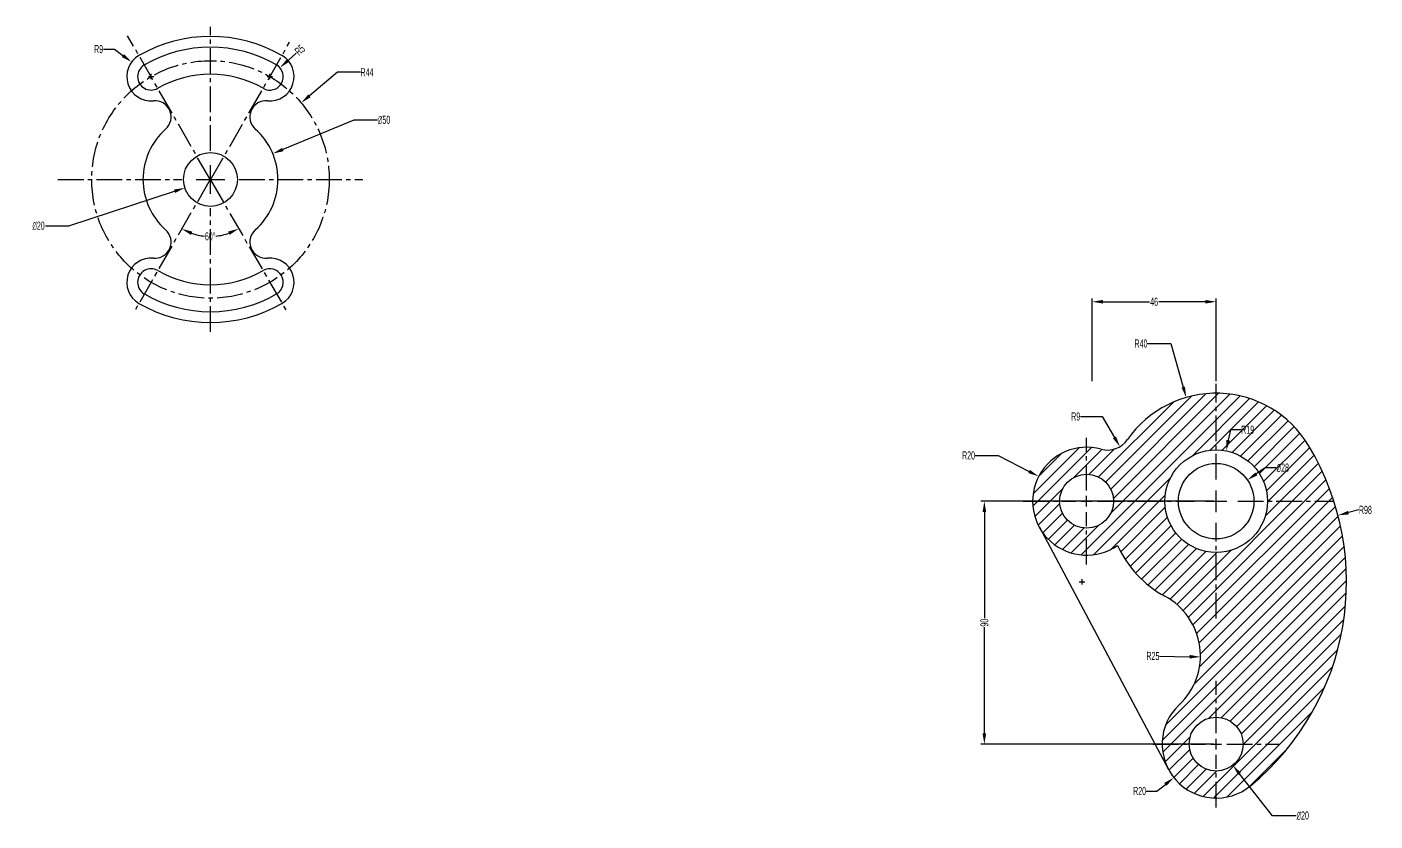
# Model space of a CAD drawing. Header units: millimetres. Extents: x 1568 to 31342, y 459 to 4403.
# Drawn here: x 8143.7 to 8643.2, y 1596.9 to 1891.1 of the extents above; entities that cross this region are included whole.
import ezdxf

# ---------------------------------------------------------------- set-up
doc = ezdxf.new("R2010")
doc.units = ezdxf.units.MM
doc.header["$LTSCALE"] = 0.5
doc.linetypes.add('CENTER2', pattern=[28.575, 19.05, -3.175, 3.175, -3.175])
doc.layers.add('centre line', color=3, linetype='CENTER2')
doc.layers.add('drawing', color=7, linetype='Continuous')
doc.styles.get("Standard").update_dxf_attribs({"font": 'arial.ttf', "width": 0.5})
doc.dimstyles.new('DARSHU2', dxfattribs={"dimtxt": 3, "dimasz": 4, "dimexe": 1.25, "dimexo": 1, "dimtad": 0, "dimtoh": 1, "dimdec": 1, "dimdsep": 46, "dimtxsty": 'Standard', "dimcen": 1, "dimclrd": 6, "dimclre": 6, "dimclrt": 6, "dimadec": 0, "dimazin": 0, "dimtfac": 1, "dimtdec": 1, "dimtofl": 0, "dimtmove": 0, "dimatfit": 3, "dimfxl": 1, "dimtfillclr": 256, "dimlwd": 25, "dimlwe": 25, "dimarcsym": 0})
pattern_1 = [(45, (-682.1426, 0), (-2.245064, 2.245064), [])]

# ---------------------------------------------------------------- blocks, each defined once
blk = doc.blocks.new('*U283')
at = {"layer": 'centre line', "color": 0, "linetype": 'CENTER2', "transparency": 16777216}
for p, q in [((0, 8), (0, 43.5)), ((-43.5, 0), (-8, 0)), ((8, 0), (43.5, 0)), ((0, -43.5), (0, -8))]:
    blk.add_line(p, q, dxfattribs=at)
at = {"layer": 'centre line', "color": 0, "linetype": 'Continuous', "transparency": 16777216}
for p, q in [((-4, 0), (4, 0)), ((0, -4), (0, 4))]:
    blk.add_line(p, q, dxfattribs=at)
blk = doc.blocks.new('*U284')
at = {"layer": 'centre line', "color": 0, "linetype": 'CENTER2', "transparency": 16777216}
for p, q in [((0, 4), (0, 23.5)), ((-23.5, 0), (-4, 0)), ((4, 0), (23.5, 0)), ((0, -23.5), (0, -4))]:
    blk.add_line(p, q, dxfattribs=at)
at = {"layer": 'centre line', "color": 0, "linetype": 'Continuous', "transparency": 16777216}
for p, q in [((-2, 0), (2, 0)), ((0, -2), (0, 2))]:
    blk.add_line(p, q, dxfattribs=at)
blk = doc.blocks.new('*U285')
at = {"layer": 'centre line', "color": 0, "linetype": 'CENTER2', "transparency": 16777216}
for p, q in [((0, 4), (0, 23.5)), ((-23.5, 0), (-4, 0)), ((4, 0), (23.5, 0)), ((0, -23.5), (0, -4))]:
    blk.add_line(p, q, dxfattribs=at)
at = {"layer": 'centre line', "color": 0, "linetype": 'Continuous', "transparency": 16777216}
for p, q in [((-2, 0), (2, 0)), ((0, -2), (0, 2))]:
    blk.add_line(p, q, dxfattribs=at)
blk = doc.blocks.new('*D286')
at = {"layer": 'centre line', "color": 6, "linetype": 'Continuous', "lineweight": 25, "transparency": 16777216}
for p, q in [((8602.53, 1727.73), (8599.22, 1725.49)), ((8606.53, 1727.73), (8602.53, 1727.73))]:
    blk.add_line(p, q, dxfattribs=at)
at = {"layer": 'centre line', "color": 6, "lineweight": 25, "transparency": 16777216}
for p, q in [((8583.33, 1715.38), (8585.33, 1715.38)), ((8584.33, 1714.38), (8584.33, 1716.38))]:
    blk.add_line(p, q, dxfattribs=at)
at = {"layer": 'centre line', "color": 6, "transparency": 16777216}
blk.add_solid([(8598.84, 1726.04), (8599.59, 1724.94), (8595.91, 1723.24)], dxfattribs=at)
at = {"layer": 'Defpoints', "color": 0, "transparency": 16777216}
for p in [(8595.91, 1723.24), (8572.74, 1707.52)]:
    blk.add_point(p, dxfattribs=at)
at = {"layer": 'centre line', "color": 6, "transparency": 16777216, "insert": (8609.05, 1727.73), "char_height": 3, "attachment_point": 5}
blk.add_mtext('∅28', dxfattribs=at)
blk = doc.blocks.new('*D287')
at = {"layer": 'centre line', "color": 6, "lineweight": 25, "transparency": 16777216}
for p, q in [((8583.33, 1625.38), (8585.33, 1625.38)), ((8584.33, 1624.38), (8584.33, 1626.38))]:
    blk.add_line(p, q, dxfattribs=at)
at = {"layer": 'centre line', "color": 6, "linetype": 'Continuous', "lineweight": 25, "transparency": 16777216}
for p, q in [((8605.22, 1598.85), (8592.99, 1614.38)), ((8613.92, 1598.85), (8605.22, 1598.85))]:
    blk.add_line(p, q, dxfattribs=at)
at = {"layer": 'centre line', "color": 6, "transparency": 16777216}
blk.add_solid([(8593.51, 1614.79), (8592.46, 1613.97), (8590.51, 1617.52)], dxfattribs=at)
at = {"layer": 'Defpoints', "color": 0, "transparency": 16777216}
for p in [(8578.14, 1633.24), (8590.51, 1617.52)]:
    blk.add_point(p, dxfattribs=at)
at = {"layer": 'centre line', "color": 6, "transparency": 16777216, "insert": (8616.43, 1598.85), "char_height": 3, "attachment_point": 5}
blk.add_mtext('∅20', dxfattribs=at)
blk = doc.blocks.new('*D288')
at = {"layer": 'centre line', "color": 6, "linetype": 'Continuous', "lineweight": 25, "transparency": 16777216}
for p, q in [((8589.59, 1741.86), (8588.81, 1737.94)), ((8593.59, 1741.86), (8589.59, 1741.86))]:
    blk.add_line(p, q, dxfattribs=at)
at = {"layer": 'centre line', "color": 6, "lineweight": 25, "transparency": 16777216}
for p, q in [((8583.33, 1715.38), (8585.33, 1715.38)), ((8584.33, 1714.38), (8584.33, 1716.38))]:
    blk.add_line(p, q, dxfattribs=at)
at = {"layer": 'centre line', "color": 6, "transparency": 16777216}
blk.add_solid([(8588.16, 1738.07), (8589.46, 1737.81), (8588.03, 1734.02)], dxfattribs=at)
at = {"layer": 'Defpoints', "color": 0, "transparency": 16777216}
for p in [(8588.03, 1734.02), (8584.33, 1715.38)]:
    blk.add_point(p, dxfattribs=at)
at = {"layer": 'centre line', "color": 6, "transparency": 16777216, "insert": (8596.01, 1741.86), "char_height": 3, "attachment_point": 5}
blk.add_mtext('R19', dxfattribs=at)
blk = doc.blocks.new('*D289')
at = {"layer": 'centre line', "color": 6, "linetype": 'Continuous', "lineweight": 25, "transparency": 16777216}
blk.add_line((8637.21, 1712.15), (8633.34, 1711.15), dxfattribs=at)
at = {"layer": 'centre line', "color": 6, "lineweight": 25, "transparency": 16777216}
for p, q in [((8533.62, 1685.49), (8535.62, 1685.49)), ((8534.62, 1684.49), (8534.62, 1686.49))]:
    blk.add_line(p, q, dxfattribs=at)
at = {"layer": 'centre line', "color": 6, "transparency": 16777216}
blk.add_solid([(8633.17, 1711.79), (8633.51, 1710.5), (8629.47, 1710.14)], dxfattribs=at)
at = {"layer": 'Defpoints', "color": 0, "transparency": 16777216}
for p in [(8629.47, 1710.14), (8534.62, 1685.49)]:
    blk.add_point(p, dxfattribs=at)
at = {"layer": 'centre line', "color": 6, "transparency": 16777216, "insert": (8639.63, 1712.15), "char_height": 3, "attachment_point": 5}
blk.add_mtext('R98', dxfattribs=at)
blk = doc.blocks.new('*D290')
at = {"layer": 'centre line', "color": 6, "lineweight": 25, "transparency": 16777216}
for p, q in [((8583.33, 1625.38), (8585.33, 1625.38)), ((8584.33, 1624.38), (8584.33, 1626.38))]:
    blk.add_line(p, q, dxfattribs=at)
at = {"layer": 'centre line', "color": 6, "linetype": 'Continuous', "lineweight": 25, "transparency": 16777216}
for p, q in [((8562.38, 1607.99), (8565.51, 1610.48)), ((8558.38, 1607.99), (8562.38, 1607.99))]:
    blk.add_line(p, q, dxfattribs=at)
at = {"layer": 'centre line', "color": 6, "transparency": 16777216}
blk.add_solid([(8565.1, 1611), (8565.93, 1609.95), (8568.65, 1612.96)], dxfattribs=at)
at = {"layer": 'Defpoints', "color": 0, "transparency": 16777216}
for p in [(8584.33, 1625.38), (8568.65, 1612.96)]:
    blk.add_point(p, dxfattribs=at)
at = {"layer": 'centre line', "color": 6, "transparency": 16777216, "insert": (8555.96, 1607.99), "char_height": 3, "attachment_point": 5}
blk.add_mtext('R20', dxfattribs=at)
blk = doc.blocks.new('*D291')
at = {"layer": 'centre line', "color": 6, "linetype": 'Continuous', "lineweight": 25, "transparency": 16777216}
blk.add_line((8563.3, 1657.98), (8574.49, 1657.77), dxfattribs=at)
at = {"layer": 'centre line', "color": 6, "transparency": 16777216}
blk.add_solid([(8574.5, 1658.44), (8574.48, 1657.1), (8578.49, 1657.7)], dxfattribs=at)
at = {"layer": 'Defpoints', "color": 0, "transparency": 16777216}
for p in [(8553.49, 1658.16), (8578.49, 1657.7)]:
    blk.add_point(p, dxfattribs=at)
at = {"layer": 'centre line', "color": 6, "transparency": 16777216, "insert": (8560.88, 1658.02), "char_height": 3, "attachment_point": 5, "rotation": 358.9415}
blk.add_mtext('R25', dxfattribs=at)
blk = doc.blocks.new('*D292')
at = {"layer": 'centre line', "color": 6, "linetype": 'Continuous', "lineweight": 25, "transparency": 16777216}
for p, q in [((8558.89, 1773.78), (8567.48, 1773.78)), ((8567.48, 1773.78), (8572.13, 1757.66))]:
    blk.add_line(p, q, dxfattribs=at)
at = {"layer": 'centre line', "color": 6, "lineweight": 25, "transparency": 16777216}
for p, q in [((8583.33, 1715.38), (8585.33, 1715.38)), ((8584.33, 1714.38), (8584.33, 1716.38))]:
    blk.add_line(p, q, dxfattribs=at)
at = {"layer": 'centre line', "color": 6, "transparency": 16777216}
blk.add_solid([(8572.77, 1757.84), (8571.49, 1757.47), (8573.24, 1753.81)], dxfattribs=at)
at = {"layer": 'Defpoints', "color": 0, "transparency": 16777216}
for p in [(8573.24, 1753.81), (8584.33, 1715.38)]:
    blk.add_point(p, dxfattribs=at)
at = {"layer": 'centre line', "color": 6, "transparency": 16777216, "insert": (8556.48, 1773.78), "char_height": 3, "attachment_point": 5}
blk.add_mtext('R40', dxfattribs=at)
blk = doc.blocks.new('*D293')
at = {"layer": 'centre line', "color": 6, "linetype": 'Continuous', "lineweight": 25, "transparency": 16777216}
for p, q in [((8534.11, 1746.76), (8542.03, 1746.76)), ((8542.03, 1746.76), (8546.63, 1739.03))]:
    blk.add_line(p, q, dxfattribs=at)
at = {"layer": 'centre line', "color": 6, "transparency": 16777216}
blk.add_solid([(8547.21, 1739.37), (8546.06, 1738.69), (8548.68, 1735.59)], dxfattribs=at)
at = {"layer": 'Defpoints', "color": 0, "transparency": 16777216}
for p in [(8544.08, 1743.33), (8548.68, 1735.59)]:
    blk.add_point(p, dxfattribs=at)
at = {"layer": 'centre line', "color": 6, "transparency": 16777216, "insert": (8532.28, 1746.76), "char_height": 3, "attachment_point": 5}
blk.add_mtext('R9', dxfattribs=at)
blk = doc.blocks.new('*D294')
at = {"layer": 'centre line', "color": 6, "linetype": 'Continuous', "lineweight": 25, "transparency": 16777216}
for p, q in [((8494.98, 1732.32), (8503.57, 1732.32)), ((8503.57, 1732.32), (8515.01, 1726.41))]:
    blk.add_line(p, q, dxfattribs=at)
at = {"layer": 'centre line', "color": 6, "lineweight": 25, "transparency": 16777216}
for p, q in [((8535.33, 1715.38), (8537.33, 1715.38)), ((8536.33, 1714.38), (8536.33, 1716.38))]:
    blk.add_line(p, q, dxfattribs=at)
at = {"layer": 'centre line', "color": 6, "transparency": 16777216}
blk.add_solid([(8515.31, 1727), (8514.7, 1725.81), (8518.56, 1724.57)], dxfattribs=at)
at = {"layer": 'Defpoints', "color": 0, "transparency": 16777216}
for p in [(8518.56, 1724.57), (8536.33, 1715.38)]:
    blk.add_point(p, dxfattribs=at)
at = {"layer": 'centre line', "color": 6, "transparency": 16777216, "insert": (8492.57, 1732.32), "char_height": 3, "attachment_point": 5}
blk.add_mtext('R20', dxfattribs=at)
blk = doc.blocks.new('*D295')
at = {"layer": 'centre line', "color": 6, "linetype": 'Continuous', "lineweight": 25, "transparency": 16777216}
for p, q in [((8538.34, 1759.88), (8538.34, 1790.53)), ((8542.34, 1789.28), (8559.6, 1789.28)), ((8580.33, 1789.28), (8563.06, 1789.28)), ((8584.33, 1759.88), (8584.33, 1790.53))]:
    blk.add_line(p, q, dxfattribs=at)
at = {"layer": 'centre line', "color": 6, "transparency": 16777216}
for points in [[(8542.34, 1789.95), (8542.34, 1788.62), (8538.34, 1789.28)], [(8580.33, 1789.95), (8580.33, 1788.62), (8584.33, 1789.28)]]:
    blk.add_solid(points, dxfattribs=at)
at = {"layer": 'Defpoints', "color": 0, "transparency": 16777216}
for p in [(8538.34, 1789.28), (8538.34, 1758.88), (8584.33, 1758.88)]:
    blk.add_point(p, dxfattribs=at)
at = {"layer": 'centre line', "color": 6, "transparency": 16777216, "insert": (8561.33, 1789.28), "char_height": 3, "attachment_point": 5}
blk.add_mtext('46', dxfattribs=at)
blk = doc.blocks.new('*D296')
at = {"layer": 'centre line', "color": 6, "linetype": 'Continuous', "lineweight": 25, "transparency": 16777216}
for p, q in [((8583.33, 1715.38), (8497.18, 1715.38)), ((8498.43, 1711.38), (8498.43, 1672.08)), ((8498.43, 1629.38), (8498.43, 1668.68)), ((8583.33, 1625.38), (8497.18, 1625.38))]:
    blk.add_line(p, q, dxfattribs=at)
at = {"layer": 'centre line', "color": 6, "transparency": 16777216}
for points in [[(8497.76, 1711.38), (8499.1, 1711.38), (8498.43, 1715.38)], [(8497.76, 1629.38), (8499.1, 1629.38), (8498.43, 1625.38)]]:
    blk.add_solid(points, dxfattribs=at)
at = {"layer": 'Defpoints', "color": 0, "transparency": 16777216}
for p in [(8584.33, 1715.38), (8498.43, 1625.38), (8584.33, 1625.38)]:
    blk.add_point(p, dxfattribs=at)
at = {"layer": 'centre line', "color": 6, "transparency": 16777216, "insert": (8498.43, 1670.38), "char_height": 3, "attachment_point": 5, "rotation": 90}
blk.add_mtext('90', dxfattribs=at)
blk = doc.blocks.new('*U297')
at = {"layer": 'centre line', "color": 0, "linetype": 'CENTER2', "transparency": 16777216}
for p, q in [((0, 10.6), (0, 56.5)), ((-56.5, 0), (-10.6, 0)), ((10.6, 0), (56.5, 0)), ((0, -56.5), (0, -10.6))]:
    blk.add_line(p, q, dxfattribs=at)
at = {"layer": 'centre line', "color": 0, "linetype": 'Continuous', "transparency": 16777216}
for p, q in [((0, -5.3), (0, 5.3)), ((-5.3, 0), (5.3, 0))]:
    blk.add_line(p, q, dxfattribs=at)
blk = doc.blocks.new('*D298')
at = {"layer": 'centre line', "color": 6, "linetype": 'Continuous', "lineweight": 25, "transparency": 16777216}
for start, end in [(250.9888, 264.3927), (275.8225, 289.2265)]:
    blk.add_arc((8211.54, 1834.59), 21.09, start, end, dxfattribs=at)
at = {"layer": 'centre line', "color": 6, "transparency": 16777216}
for points in [[(8204.39, 1814.04), (8204.94, 1815.25), (8201.03, 1816.3)], [(8218.21, 1815.28), (8218.76, 1814.06), (8222.12, 1816.34)]]:
    blk.add_solid(points, dxfattribs=at)
at = {"layer": 'Defpoints', "color": 0, "transparency": 16777216}
for p in [(8211.54, 1834.59), (8211.65, 1834.39), (8207.92, 1813.81), (8183.37, 1785.58), (8239.73, 1785.97)]:
    blk.add_point(p, dxfattribs=at)
at = {"layer": 'centre line', "color": 6, "transparency": 16777216, "insert": (8211.58, 1813.49), "char_height": 3, "attachment_point": 5, "rotation": 0.1076}
blk.add_mtext('60°', dxfattribs=at)
blk = doc.blocks.new('*D299')
at = {"layer": 'centre line', "color": 6, "linetype": 'Continuous', "lineweight": 25, "transparency": 16777216}
for p, q in [((8264.8, 1856.6), (8238.45, 1845.69)), ((8273.5, 1856.6), (8264.8, 1856.6))]:
    blk.add_line(p, q, dxfattribs=at)
at = {"layer": 'centre line', "color": 6, "lineweight": 25, "transparency": 16777216}
for p, q in [((8210.65, 1834.59), (8212.65, 1834.59)), ((8211.65, 1833.59), (8211.65, 1835.59))]:
    blk.add_line(p, q, dxfattribs=at)
at = {"layer": 'centre line', "color": 6, "transparency": 16777216}
blk.add_solid([(8238.19, 1846.3), (8238.7, 1845.07), (8234.75, 1844.16)], dxfattribs=at)
at = {"layer": 'Defpoints', "color": 0, "transparency": 16777216}
for p in [(8234.75, 1844.16), (8188.56, 1825.02)]:
    blk.add_point(p, dxfattribs=at)
at = {"layer": 'centre line', "color": 6, "transparency": 16777216, "insert": (8276.01, 1856.6), "char_height": 3, "attachment_point": 5}
blk.add_mtext('∅50', dxfattribs=at)
blk = doc.blocks.new('*D300')
at = {"layer": 'centre line', "color": 6, "lineweight": 25, "transparency": 16777216}
for p, q in [((8210.65, 1834.59), (8212.65, 1834.59)), ((8211.65, 1833.59), (8211.65, 1835.59))]:
    blk.add_line(p, q, dxfattribs=at)
at = {"layer": 'centre line', "color": 6, "linetype": 'Continuous', "lineweight": 25, "transparency": 16777216}
for p, q in [((8159.19, 1817.35), (8198.35, 1830.22)), ((8150.49, 1817.35), (8159.19, 1817.35))]:
    blk.add_line(p, q, dxfattribs=at)
at = {"layer": 'centre line', "color": 6, "transparency": 16777216}
blk.add_solid([(8198.15, 1830.85), (8198.56, 1829.58), (8202.15, 1831.47)], dxfattribs=at)
at = {"layer": 'Defpoints', "color": 0, "transparency": 16777216}
for p in [(8221.15, 1837.71), (8202.15, 1831.47)]:
    blk.add_point(p, dxfattribs=at)
at = {"layer": 'centre line', "color": 6, "transparency": 16777216, "insert": (8147.97, 1817.35), "char_height": 3, "attachment_point": 5}
blk.add_mtext('∅20', dxfattribs=at)
blk = doc.blocks.new('*D301')
at = {"layer": 'centre line', "color": 6, "linetype": 'Continuous', "lineweight": 25, "transparency": 16777216}
for p, q in [((8258.68, 1874.3), (8248.33, 1865.56)), ((8267.27, 1874.3), (8258.68, 1874.3))]:
    blk.add_line(p, q, dxfattribs=at)
at = {"layer": 'centre line', "color": 6, "lineweight": 25, "transparency": 16777216}
for p, q in [((8210.65, 1834.59), (8212.65, 1834.59)), ((8211.65, 1833.59), (8211.65, 1835.59))]:
    blk.add_line(p, q, dxfattribs=at)
at = {"layer": 'centre line', "color": 6, "transparency": 16777216}
blk.add_solid([(8247.9, 1866.07), (8248.76, 1865.05), (8245.27, 1862.98)], dxfattribs=at)
at = {"layer": 'Defpoints', "color": 0, "transparency": 16777216}
for p in [(8245.27, 1862.98), (8211.65, 1834.59)]:
    blk.add_point(p, dxfattribs=at)
at = {"layer": 'centre line', "color": 6, "transparency": 16777216, "insert": (8269.68, 1874.3), "char_height": 3, "attachment_point": 5}
blk.add_mtext('R44', dxfattribs=at)
blk = doc.blocks.new('*D302')
at = {"layer": 'centre line', "color": 6, "linetype": 'Continuous', "lineweight": 25, "transparency": 16777216}
blk.add_line((8243.38, 1881.32), (8240.39, 1878.66), dxfattribs=at)
at = {"layer": 'centre line', "color": 6, "lineweight": 25, "transparency": 16777216}
for p, q in [((8233.65, 1871.69), (8233.65, 1873.69)), ((8232.65, 1872.69), (8234.65, 1872.69))]:
    blk.add_line(p, q, dxfattribs=at)
at = {"layer": 'centre line', "color": 6, "transparency": 16777216}
blk.add_solid([(8239.95, 1879.16), (8240.83, 1878.16), (8237.4, 1876.01)], dxfattribs=at)
at = {"layer": 'Defpoints', "color": 0, "transparency": 16777216}
for p in [(8237.4, 1876.01), (8233.65, 1872.69)]:
    blk.add_point(p, dxfattribs=at)
at = {"layer": 'centre line', "color": 6, "transparency": 16777216, "insert": (8244.76, 1882.54), "char_height": 3, "attachment_point": 5, "rotation": 41.5645}
blk.add_mtext('R5', dxfattribs=at)
blk = doc.blocks.new('*D303')
at = {"layer": 'centre line', "color": 6, "linetype": 'Continuous', "lineweight": 25, "transparency": 16777216}
for p, q in [((8172.04, 1882.87), (8176.04, 1882.87)), ((8176.04, 1882.87), (8179.24, 1880.48))]:
    blk.add_line(p, q, dxfattribs=at)
at = {"layer": 'centre line', "color": 6, "lineweight": 25, "transparency": 16777216}
for p, q in [((8189.65, 1871.69), (8189.65, 1873.69)), ((8188.65, 1872.69), (8190.65, 1872.69))]:
    blk.add_line(p, q, dxfattribs=at)
at = {"layer": 'centre line', "color": 6, "transparency": 16777216}
blk.add_solid([(8179.64, 1881.01), (8178.84, 1879.94), (8182.45, 1878.08)], dxfattribs=at)
at = {"layer": 'Defpoints', "color": 0, "transparency": 16777216}
for p in [(8182.45, 1878.08), (8189.65, 1872.69)]:
    blk.add_point(p, dxfattribs=at)
at = {"layer": 'centre line', "color": 6, "transparency": 16777216, "insert": (8170.2, 1882.87), "char_height": 3, "attachment_point": 5}
blk.add_mtext('R9', dxfattribs=at)

msp = doc.modelspace()

# ---------------------------------------------------------------- hatches: boundary and pattern name
at = {"layer": 'centre line'}
h = msp.add_hatch(dxfattribs=at)
h.set_pattern_fill('ANSI31', color=0)
h.set_pattern_definition(pattern_1)
h.paths.add_polyline_path([(8627.95, 1715.38), (8603.325, 1715.38, -1), (8565.325, 1715.38), (8546.325, 1715.38, -0.4142136), (8536.325, 1705.38), (8536.325, 1695.38, 0.1543598), (8547.825, 1699.017, 0.1652655), (8565.351, 1680.166, -0.5119221), (8570.622, 1639.948, 0.2068717), (8564.325, 1625.38), (8574.325, 1625.38, -1), (8594.325, 1625.38, -0.4142136), (8584.325, 1615.38), (8584.325, 1605.38, 0.1744705), (8597.07, 1609.967, 0.3065432)])
h.paths.add_polyline_path([(8618.605, 1735.993, 0.2631883), (8584.325, 1755.38), (8584.325, 1734.38, -0.4142136), (8603.325, 1715.38), (8627.95, 1715.38, 0.0579299)])
h.paths.add_polyline_path([(8584.325, 1755.38, 0.2457534), (8551.468, 1738.192, -0.3187957), (8541.67, 1734.652, 0.0677356), (8536.325, 1735.38), (8536.325, 1725.38, -0.4142136), (8546.325, 1715.38), (8559.825, 1715.38), (8565.325, 1715.38, -0.4142136), (8584.325, 1734.38)])
h.paths.add_polyline_path([(8536.325, 1735.38, 0.4142136), (8516.325, 1715.38), (8526.325, 1715.38, -0.4142136), (8536.325, 1725.38)])
h.paths.add_polyline_path([(8526.325, 1715.38), (8516.325, 1715.38, 0.4142136), (8536.325, 1695.38), (8536.325, 1705.38, -0.4142136)])
h.paths.add_polyline_path([(8584.325, 1615.38, -0.4142136), (8574.325, 1625.38), (8564.325, 1625.38, 0.4142136), (8584.325, 1605.38)], flags=0)
h = msp.add_hatch(dxfattribs=at)
h.set_pattern_fill('ANSI31', color=0)
h.set_pattern_definition(pattern_1)
h.paths.add_polyline_path([(8584.325, 1615.38, -0.4142136), (8574.325, 1625.38), (8564.325, 1625.38, 0.4142136), (8584.325, 1605.38)])

# ---------------------------------------------------------------- linework, layer by layer
for p, q in [((8211.654, 1834.388), (8180.966, 1887.772)), ((8211.654, 1834.388), (8240.987, 1885.415)), ((8211.54, 1834.587), (8183.368, 1785.58)), ((8211.654, 1834.388), (8239.732, 1785.967))]:
    msp.add_line(p, q, dxfattribs=at)
msp.add_circle((8211.654, 1834.587), 44, dxfattribs=at)
at = {"layer": 'drawing'}
msp.add_line((8518.678, 1705.968), (8566.678, 1615.968), dxfattribs=at)
for centre, radius in [((8211.654, 1834.587), 10), ((8584.325, 1715.38), 19), ((8584.325, 1715.38), 14), ((8536.325, 1715.38), 10), ((8584.325, 1625.38), 10)]:
    msp.add_circle(centre, radius, dxfattribs=at)
for centre, radius, start, end in [((8211.654, 1834.587), 53, 60, 120), ((8211.654, 1834.587), 49, 60, 120.00558), ((8189.654, 1872.692), 9, 120, 275.38002), ((8233.654, 1872.692), 9, 264.61998, 60), ((8189.654, 1872.692), 5, 119.94529, 300.00001), ((8211.654, 1834.587), 39, 60, 120), ((8233.654, 1872.692), 5, 240, 60), ((8191.061, 1857.758), 6, 311.62934, 95.38002), ((8232.248, 1857.758), 6, 84.61998, 228.37066), ((8211.654, 1834.587), 25, 131.62934, 228.37066), ((8211.654, 1834.587), 25, 311.62934, 48.37066), ((8191.061, 1811.416), 6, 264.61998, 48.37066), ((8232.248, 1811.416), 6, 131.62934, 275.38002), ((8189.654, 1796.482), 9, 84.61998, 240), ((8233.654, 1796.482), 9, 300, 95.38002), ((8189.654, 1796.482), 5, 59.99999, 240.05471), ((8211.654, 1834.587), 39, 240, 300), ((8233.654, 1796.482), 5, 300, 120), ((8211.654, 1834.587), 53, 240, 300), ((8211.654, 1834.587), 49, 239.99442, 300), ((8584.325, 1715.38), 40, 31.01923, 145.22806), ((8536.325, 1715.38), 20, 74.49982, 305.09963), ((8544.075, 1743.325), 9, 254.49982, 325.22806), ((8534.619, 1685.491), 98, 309.58723, 31.01923), ((8584.325, 1715.38), 40, 204.14685, 241.68363), ((8553.493, 1658.158), 25, 313.24799, 61.68363), ((8584.325, 1625.38), 20, 133.24799, 309.58723)]:
    msp.add_arc(centre, radius, start, end, dxfattribs=at)

# ---------------------------------------------------------------- block references
at = {"layer": 'centre line', "linetype": 'CENTER2'}
for name, p in [('*U297', (8211.654, 1834.587)), ('*U283', (8584.325, 1715.38)), ('*U284', (8536.325, 1715.38)), ('*U285', (8584.325, 1625.38))]:
    msp.add_blockref(name, p, dxfattribs=at)

# ---------------------------------------------------------------- dimensions: what is measured, and where the dimension line sits
at = {"layer": 'centre line'}
for center, mpoint, picture, middle in [((8189.654, 1872.692), (8182.446, 1878.081), '*D303', (8170.202, 1882.871)), ((8233.654, 1872.692), (8237.395, 1876.01), '*D302', (8244.758, 1882.538)), ((8584.325, 1715.38), (8588.029, 1734.015), '*D288', (8596.007, 1741.862)), ((8534.619, 1685.491), (8629.469, 1710.141), '*D289', (8639.63, 1712.153)), ((8584.325, 1625.38), (8568.649, 1612.96), '*D290', (8555.964, 1607.992))]:
    dim = msp.add_radius_dim(center=center, mpoint=mpoint, dimstyle='DARSHU2', dxfattribs=at)
    dim.commit()
    dim.dimension.update_dxf_attribs({"geometry": picture, "text_midpoint": middle})
for center, mpoint, picture, middle in [((8211.654, 1834.587), (8245.272, 1862.975), '*D301', (8269.679, 1874.296)), ((8584.325, 1715.38), (8573.239, 1753.813), '*D292', (8556.477, 1773.782)), ((8544.075, 1743.325), (8548.682, 1735.593), '*D293', (8532.279, 1746.761)), ((8536.325, 1715.38), (8518.561, 1724.569), '*D294', (8492.568, 1732.324)), ((8553.493, 1658.158), (8578.489, 1657.696), '*D291', (8560.88, 1658.021))]:
    dim = msp.add_radius_dim(center=center, mpoint=mpoint, dimstyle='DARSHU2', dxfattribs=at)
    dim.commit()
    dim.dimension.update_dxf_attribs({"geometry": picture, "text_midpoint": middle, "dimtype": 164})
for p1, p2, picture, middle in [((8188.558, 1825.019), (8234.751, 1844.155), '*D299', (8276.011, 1856.602)), ((8221.155, 1837.708), (8202.154, 1831.466), '*D300', (8147.973, 1817.354)), ((8578.138, 1633.236), (8590.512, 1617.524), '*D287', (8616.431, 1598.853))]:
    dim = msp.add_diameter_dim_2p(p1=p1, p2=p2, dimstyle='DARSHU2', dxfattribs=at)
    dim.commit()
    dim.dimension.update_dxf_attribs({"geometry": picture, "text_midpoint": middle, "dimtype": 163})
dim = msp.add_angular_dim_2l(base=(8207.915, 1813.806), line1=((8211.654, 1834.388), (8239.732, 1785.967)), line2=((8211.54, 1834.587), (8183.368, 1785.58)), dimstyle='DARSHU2', dxfattribs=at)
dim.commit()
dim.dimension.update_dxf_attribs({"geometry": '*D298', "text_midpoint": (8211.579, 1813.493)})
dim = msp.add_linear_dim(base=(8538.336, 1789.284), p1=(8584.325, 1758.88), p2=(8538.336, 1758.88), dimstyle='DARSHU2', dxfattribs=at)
dim.commit()
dim.dimension.update_dxf_attribs({"geometry": '*D295', "text_midpoint": (8561.33, 1789.284)})
dim = msp.add_diameter_dim_2p(p1=(8572.741, 1707.518), p2=(8595.909, 1723.242), dimstyle='DARSHU2', dxfattribs=at)
dim.commit()
dim.dimension.update_dxf_attribs({"geometry": '*D286', "text_midpoint": (8609.045, 1727.735)})
dim = msp.add_linear_dim(base=(8498.429, 1625.38), p1=(8584.325, 1715.38), p2=(8584.325, 1625.38), angle=90, dimstyle='DARSHU2', dxfattribs=at)
dim.commit()
dim.dimension.update_dxf_attribs({"geometry": '*D296', "text_midpoint": (8498.429, 1670.38)})

doc.saveas('drawing.dxf')
